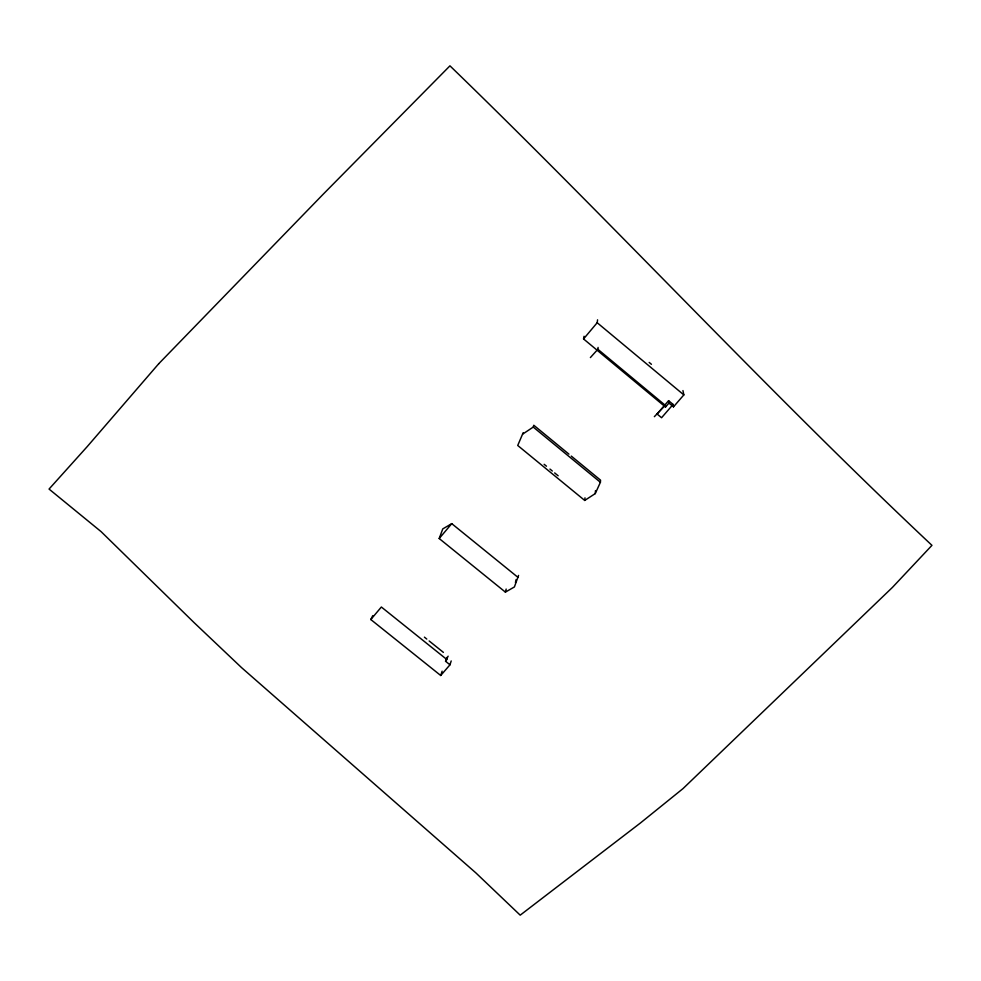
<?xml version="1.0" encoding="UTF-8"?>
<svg xmlns="http://www.w3.org/2000/svg" width="981" height="981" viewBox="0 0 981 981"><rect width="100%" height="100%" fill="white"/><g stroke="black" fill="none" stroke-linecap="round" stroke-linejoin="round"><path stroke-width="1.47" d="M523.18 432.707L517.723 445.472L584.725 500.433L595.259 493.59L600.409 482.296L600.556 480.163L571.273 456.079M595.259 493.59L595.492 490.598M584.725 500.433L584.995 497.821M590.39 357.575A118.493 9.552 -50.5 0 1 597.883 349.297L598.091 347.433M668.588 400.677L673.089 404.43L661.574 417.734L657.074 413.994L668.588 400.677L668.944 403.081L665.51 407.041L583.56 338.948L597.184 322.724L597.564 319.831M583.56 338.948L584.051 336.275M518.091 577.453L451.75 523.646L442.762 528.906L439.194 538.52L505.399 592.119L514.4 586.957L518.569 575.393M515.442 582.518L516.129 579.563M505.399 592.119L506.171 589.054M522.75 434.056L533.247 427.078L533.787 425.251L568.931 454.142M372.755 615.651L370.806 619.538L440.714 675.492L449.972 664.811L451.199 660.949M449.972 664.811L445.57 661.28L448.121 656.179M440.714 675.492L442.124 671.176M445.57 661.28L446.833 657.442M370.806 619.538L381.364 607.018L446.993 659.637M439.194 538.52L451.75 523.646M668.944 403.081L673.493 406.857L683.843 394.902L682.948 390.561M654.352 416.68L665.277 405.312L597.883 349.297M424.417 637.16L426.784 639.06M429.151 640.961L443.387 652.377M544.136 464.295L546.466 466.208M549.973 469.077L552.303 471.003M554.645 472.916L558.152 475.785M533.247 427.078L600.409 482.296M649.177 362.418L651.433 364.307M597.184 322.724L683.843 394.902M673.089 404.43L673.493 406.857M665.277 405.312L665.51 407.041M158.677 363.792L87.248 446.576L49.05 489.065L101.092 531.628L194.226 622.751L241.559 667.62L475.883 872.906L520.2 915.163L640.397 823.01L682.984 788.626L892.44 587.398L931.95 545.35C766.75 390.082 612.867 223.41 449.948 65.837L323.472 193.931L158.677 363.792"/></g></svg>
